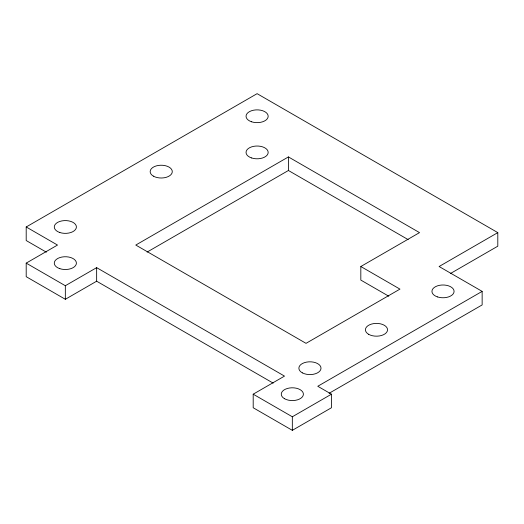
<?xml version="1.0" encoding="UTF-8"?>
<svg xmlns="http://www.w3.org/2000/svg" width="524" height="524" viewBox="0 0 524 524"><rect width="100%" height="100%" fill="white"/><g stroke="black" fill="none" stroke-linecap="round" stroke-linejoin="round"><path stroke-width="0.79" d="M46.374 252.182L26.2 240.536L26.2 226.977L257.107 93.665L497.8 232.623L497.8 246.182L450.411 273.541M273.161 383.116L96.645 281.205L65.336 299.283L26.2 276.685L26.2 263.127L57.509 245.055L26.2 226.977M26.2 263.127L65.336 285.724L96.645 267.646L284.506 376.108L253.197 394.186L253.197 407.744L292.333 430.335L331.469 407.744L331.469 394.186L317.773 386.273L482.146 291.377L482.146 304.929L329.105 393.288M360.82 266.519L419.528 232.623L288.416 156.931L135.782 245.055L306.029 343.344L399.956 289.117L360.82 266.519L360.82 280.078L388.775 296.217M147.087 252.083L288.416 170.49L408.189 239.638M497.8 232.623L439.092 266.519L482.146 291.377M253.197 394.186L292.333 416.776L331.469 394.186M292.333 416.776L292.333 430.335M288.416 156.931L288.416 170.49M96.645 267.646L96.645 281.205M65.336 285.724L65.336 299.283M284.506 398.705A11.069 6.393 0 0 0 303.023 395.836A11.069 6.393 0 0 0 289.464 388.009A11.069 6.393 0 0 0 284.506 398.705M59.801 268.661A11.069 6.393 0 0 0 76.406 263.127A11.069 6.393 0 0 0 59.801 257.592A11.069 6.393 0 0 0 59.801 268.661M59.801 232.512A11.069 6.393 0 0 0 76.406 226.977A11.069 6.393 0 0 0 59.801 221.442A11.069 6.393 0 0 0 59.801 232.512M153.394 176.136A11.069 6.393 0 0 0 171.918 173.274A11.069 6.393 0 0 0 158.359 165.446A11.069 6.393 0 0 0 153.394 176.136M251.572 157.947A11.069 6.393 0 0 0 268.177 152.412A11.069 6.393 0 0 0 251.572 146.877A11.069 6.393 0 0 0 251.572 157.947M251.572 121.791A11.069 6.393 0 0 0 268.177 116.256A11.069 6.393 0 0 0 251.572 110.721A11.069 6.393 0 0 0 251.572 121.791M437.474 296.912A11.069 6.393 0 0 0 454.079 291.377A11.069 6.393 0 0 0 437.474 285.842A11.069 6.393 0 0 0 437.474 296.912M368.647 334.305A11.069 6.393 0 0 0 387.171 331.443A11.069 6.393 0 0 0 373.612 323.616A11.069 6.393 0 0 0 368.647 334.305M302.44 372.898A11.069 6.393 0 0 0 320.74 369.597A11.069 6.393 0 0 0 306.645 362.097A11.069 6.393 0 0 0 302.44 372.898"/></g></svg>
